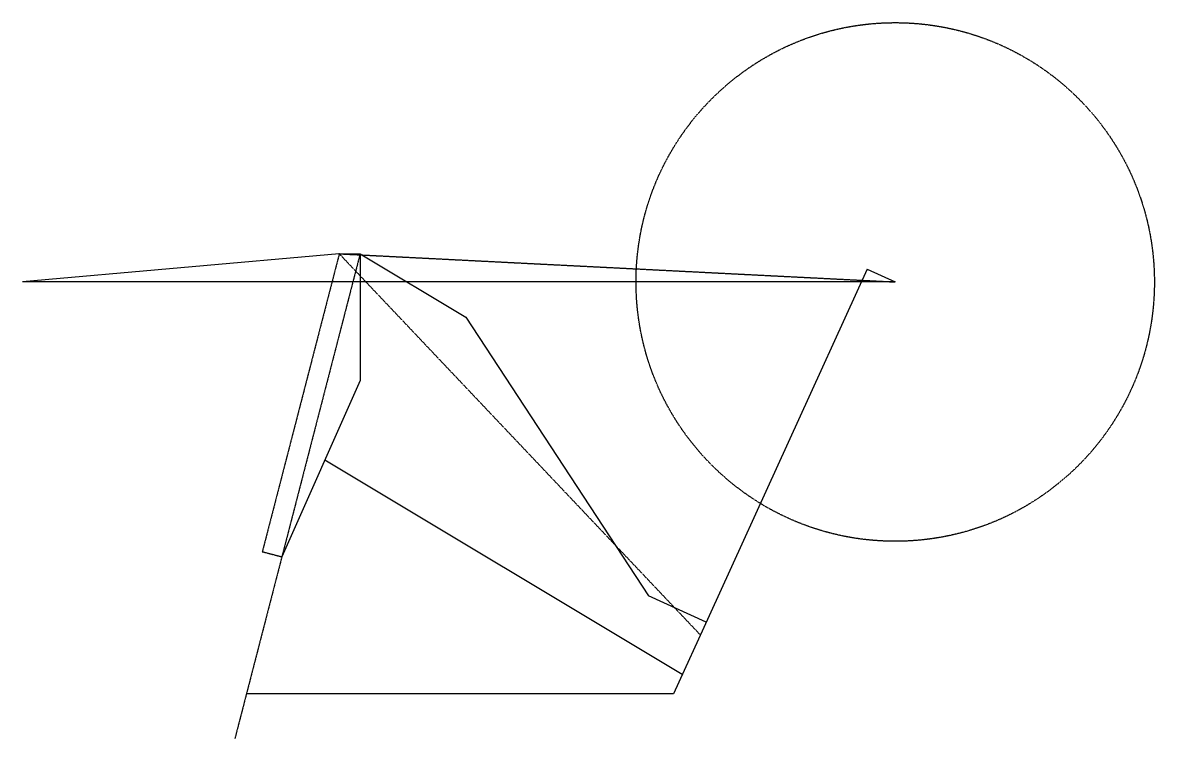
# Model space of a CAD drawing. Header units: millimetres. Extents: x -450 to 1158, y -688 to 328.
import ezdxf

# ---------------------------------------------------------------- set-up
doc = ezdxf.new("R2010")
doc.units = ezdxf.units.MM
doc.linetypes.add('DASHED', pattern=[0.75, 0.5, -0.25])
doc.layers.get('0').update_dxf_attribs({"linetype": 'CONTINUOUS'})

msp = doc.modelspace()

# ---------------------------------------------------------------- linework, layer by layer
for p, q in [((0, 0), (-450, -40)), ((0, 0), (29.6, 0)), ((29.6, 0), (29.6, -180)), ((29.6, 0), (180, -90)), ((749.9, -21.8), (525.6, -514)), ((749.9, -21.8), (790, -40)), ((180, -90), (439.5, -485.8)), ((29.6, -180), (-81.6, -430.3)), ((487.4, -597.7), (-20.7, -293.2)), ((521.4, -523.1), (439.5, -485.8)), ((525.6, -514), (475, -625))]:
    msp.add_line(p, q)
at = {"linetype": 'DASHED'}
for p, q in [((0, 0), (-109.4, -423.1)), ((29.6, 0), (-81.6, -430.3)), ((0, 0), (790, -40)), ((513.1, -541.3), (0, 0)), ((790, -40), (-450, -40)), ((-81.6, -430.3), (-148.3, -688.2)), ((-109.4, -423.1), (-81.6, -430.3)), ((475, -625), (-132, -625))]:
    msp.add_line(p, q, dxfattribs=at)
msp.add_circle((790, -40), 368.3, dxfattribs=at)
msp.add_point((0, 0))

doc.saveas('drawing.dxf')
